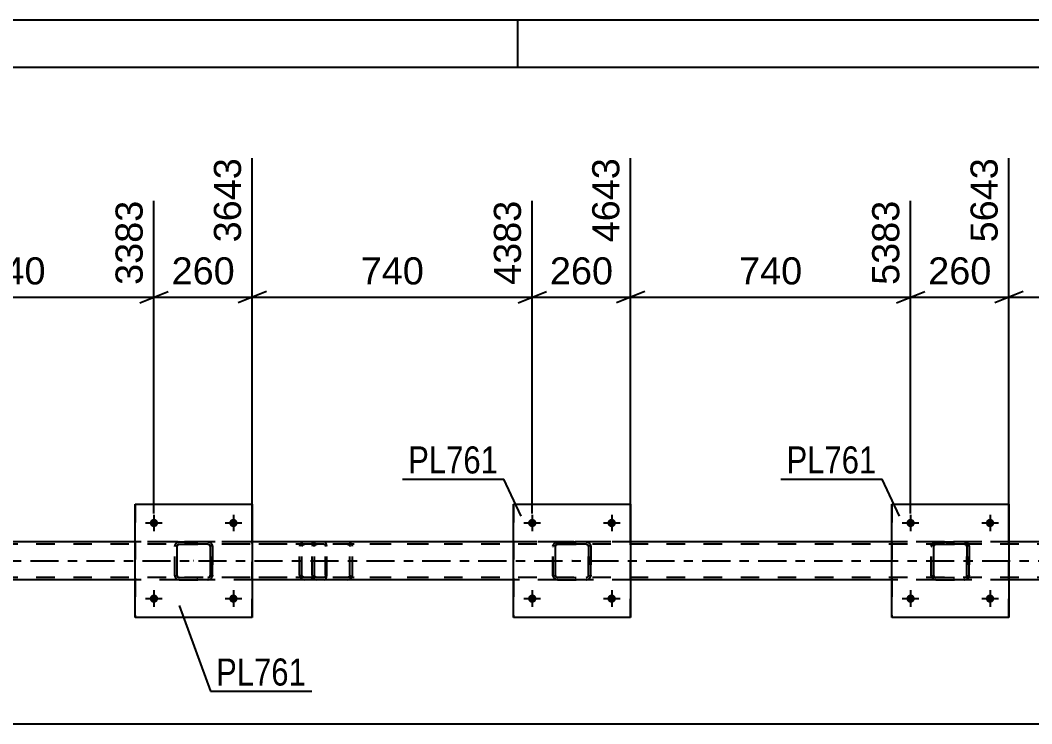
# Model space of a CAD drawing. Header units: millimetres. Extents: x -49 to 792, y -433 to 161.
# Drawn here: x 109.7 to 216.7, y 86.6 to 161 of the extents above; entities that cross this region are included whole.
import ezdxf

# ---------------------------------------------------------------- set-up
doc = ezdxf.new("R2010")
doc.units = ezdxf.units.MM
doc.linetypes.add('DXK_LINE_DOT2', pattern=[3.9198, 1.9599, -1.9599])
doc.linetypes.add('DXK_LINE_DOT3', pattern=[5.9187, 2.979, -0.9799, 0.9799, -0.9799])
doc.styles.add('Arial', font='ARIAL.TTF', dxfattribs={"height": 0.2})
doc.styles.add('Arial Narrow', font='ARIALN.TTF', dxfattribs={"height": 0.2})

# ---------------------------------------------------------------- blocks, each defined once
blk = doc.blocks.new('Unknown-203723993-1112')
at = {"color": 5, "linetype": 'Continuous'}
for p, q in [((792.32, 161.02), (-48.68, 161.02)), ((162.32, 156.02), (162.32, 161.02)), ((787.32, 156.02), (-43.68, 156.02))]:
    blk.add_line(p, q, dxfattribs=at)
blk = doc.blocks.new('Bolt-203723993-2622 - 2545')
at = {"linetype": 'Continuous'}
for points in [[(163.4, 107.83), (163.41, 107.92), (163.43, 108.01), (163.48, 108.09), (163.54, 108.15), (163.62, 108.21), (163.7, 108.25), (163.79, 108.26), (163.88, 108.26), (163.97, 108.25), (164.06, 108.21), (164.13, 108.15), (164.19, 108.09), (164.24, 108.01), (164.27, 107.92), (164.28, 107.83), (164.27, 107.74), (164.24, 107.65), (164.19, 107.57), (164.13, 107.5), (164.06, 107.45), (163.97, 107.41), (163.88, 107.39), (163.79, 107.39), (163.7, 107.41), (163.62, 107.45), (163.54, 107.5), (163.48, 107.57), (163.43, 107.65), (163.41, 107.74)], [(171.8, 107.83), (171.81, 107.92), (171.83, 108.01), (171.88, 108.09), (171.94, 108.15), (172.02, 108.21), (172.1, 108.25), (172.19, 108.26), (172.28, 108.26), (172.37, 108.25), (172.46, 108.21), (172.53, 108.15), (172.59, 108.09), (172.64, 108.01), (172.67, 107.92), (172.68, 107.83), (172.67, 107.74), (172.64, 107.65), (172.59, 107.57), (172.53, 107.5), (172.46, 107.45), (172.37, 107.41), (172.28, 107.39), (172.19, 107.39), (172.1, 107.41), (172.02, 107.45), (171.94, 107.5), (171.88, 107.57), (171.83, 107.65), (171.81, 107.74)]]:
    blk.add_hatch(color=1, dxfattribs=at).paths.add_polyline_path(points)
at = {"color": 1, "linetype": 'Continuous'}
for p, q in [((163.84, 108.71), (163.84, 106.95)), ((172.24, 108.71), (172.24, 106.95)), ((162.96, 107.83), (164.72, 107.83)), ((171.36, 107.83), (173.12, 107.83))]:
    blk.add_line(p, q, dxfattribs=at)
blk = doc.blocks.new('Part-203723993-2547 - 2545')
at = {"color": 7, "linetype": 'DXK_LINE_DOT2'}
for p, q in [((166.03, 105.35), (166.07, 105.53)), ((166.03, 105.35), (166.04, 105.35)), ((166.03, 102.31), (166.03, 105.35)), ((166.07, 105.53), (166.04, 105.35)), ((166.04, 102.31), (166.04, 105.35)), ((166.29, 105.44), (166.27, 105.35)), ((166.28, 105.35), (166.27, 105.35)), ((166.27, 105.35), (166.27, 102.31)), ((166.28, 105.35), (166.29, 105.44)), ((166.28, 102.31), (166.28, 105.35)), ((166.29, 105.44), (166.35, 105.52)), ((166.34, 105.52), (166.29, 105.44)), ((166.33, 105.79), (166.51, 105.83)), ((166.52, 105.83), (166.33, 105.79)), ((166.42, 105.57), (166.34, 105.52)), ((166.35, 105.52), (166.42, 105.57)), ((166.42, 105.57), (166.52, 105.59)), ((166.51, 105.59), (166.42, 105.57)), ((166.52, 105.83), (166.51, 105.83)), ((166.51, 105.83), (169.55, 105.83)), ((166.51, 105.59), (166.52, 105.59)), ((169.55, 105.59), (166.51, 105.59)), ((166.52, 105.83), (169.56, 105.83)), ((166.52, 105.59), (169.56, 105.59)), ((169.55, 105.83), (169.56, 105.83)), ((169.55, 105.83), (169.74, 105.79)), ((169.56, 105.59), (169.55, 105.59)), ((169.64, 105.57), (169.55, 105.59)), ((169.74, 105.79), (169.56, 105.83)), ((169.56, 105.59), (169.65, 105.57)), ((169.64, 105.57), (169.65, 105.57)), ((169.72, 105.52), (169.64, 105.57)), ((169.65, 105.57), (169.73, 105.52)), ((169.77, 105.44), (169.72, 105.52)), ((169.73, 105.52), (169.78, 105.44)), ((169.79, 105.35), (169.77, 105.44)), ((169.78, 105.44), (169.8, 105.35)), ((169.8, 105.35), (169.79, 105.35)), ((169.79, 105.35), (169.79, 102.31)), ((169.8, 102.31), (169.8, 105.35)), ((170, 105.53), (170.03, 105.35)), ((170.04, 105.35), (170, 105.53)), ((170.04, 105.35), (170.03, 105.35)), ((170.03, 105.35), (170.03, 102.31)), ((170.04, 102.31), (170.04, 105.35)), ((166.04, 102.31), (166.03, 102.31)), ((166.07, 102.12), (166.03, 102.31)), ((166.04, 102.31), (166.07, 102.12)), ((166.27, 102.31), (166.28, 102.31)), ((166.27, 102.31), (166.29, 102.22)), ((166.29, 102.21), (166.28, 102.31)), ((166.29, 102.22), (166.34, 102.14)), ((166.35, 102.14), (166.29, 102.21)), ((166.33, 101.86), (166.33, 101.86)), ((166.51, 101.83), (166.33, 101.86)), ((166.33, 101.86), (166.52, 101.83)), ((166.34, 102.14), (166.42, 102.09)), ((166.42, 102.08), (166.35, 102.14)), ((166.42, 102.09), (166.51, 102.07)), ((166.52, 102.07), (166.42, 102.08)), ((166.52, 102.07), (166.51, 102.07)), ((166.51, 102.07), (169.55, 102.07)), ((166.52, 101.83), (166.51, 101.83)), ((166.51, 101.83), (169.55, 101.83)), ((166.52, 102.07), (169.56, 102.07)), ((166.52, 101.83), (169.56, 101.83)), ((169.55, 102.07), (169.64, 102.09)), ((169.55, 102.07), (169.56, 102.07)), ((169.74, 101.86), (169.55, 101.83)), ((169.55, 101.83), (169.56, 101.83)), ((169.65, 102.08), (169.56, 102.07)), ((169.56, 101.83), (169.74, 101.86)), ((169.64, 102.09), (169.72, 102.14)), ((169.73, 102.14), (169.65, 102.08)), ((169.72, 102.14), (169.77, 102.22)), ((169.78, 102.21), (169.73, 102.14)), ((169.77, 102.22), (169.79, 102.31)), ((169.8, 102.31), (169.78, 102.21)), ((169.79, 102.31), (169.8, 102.31)), ((170.03, 102.31), (170, 102.12)), ((170, 102.12), (170.04, 102.31)), ((170.03, 102.31), (170.04, 102.31))]:
    blk.add_line(p, q, dxfattribs=at)
at = {"color": 7, "linetype": 'DXK_LINE_DOT3'}
blk.add_line((168.04, 103.83), (168.03, 103.83), dxfattribs=at)
at = {"color": 7, "linetype": 'DXK_LINE_DOT2'}
for centre, start, end in [((166.51, 105.35), 112.5, 157.5), ((166.52, 105.35), 112.5, 157.5), ((169.55, 105.35), 22.5, 67.5), ((169.56, 105.35), 22.5, 67.5), ((166.51, 102.31), 202.5, 247.5), ((166.52, 102.31), 202.5, 247.5), ((169.55, 102.31), 292.5, 337.5), ((169.56, 102.31), 292.5, 337.5)]:
    blk.add_arc(centre, 0.48, start, end, dxfattribs=at)
blk = doc.blocks.new('Part-203723993-2552 - 2545')
at = {"color": 2, "linetype": 'Continuous'}
for p, q in [((161.84, 97.83), (161.84, 109.83)), ((161.84, 109.83), (161.84, 109.83)), ((161.84, 109.83), (174.24, 109.83)), ((174.24, 109.83), (174.24, 97.83)), ((161.84, 97.83), (161.84, 97.83)), ((174.24, 97.83), (161.84, 97.83))]:
    blk.add_line(p, q, dxfattribs=at)
at = {"color": 7, "linetype": 'DXK_LINE_DOT2'}
for p, q in [((161.84, 109.83), (161.84, 97.83)), ((161.84, 109.83), (161.84, 109.83)), ((174.24, 97.83), (174.24, 109.83)), ((161.84, 97.83), (161.84, 97.83))]:
    blk.add_line(p, q, dxfattribs=at)
blk = doc.blocks.new('Bolt-203723993-2624 - 2545')
at = {"linetype": 'Continuous'}
for points in [[(123.4, 107.83), (123.41, 107.92), (123.44, 108.01), (123.48, 108.09), (123.54, 108.15), (123.62, 108.21), (123.7, 108.25), (123.79, 108.26), (123.88, 108.26), (123.97, 108.25), (124.06, 108.21), (124.13, 108.15), (124.19, 108.09), (124.24, 108.01), (124.27, 107.92), (124.28, 107.83), (124.27, 107.74), (124.24, 107.65), (124.19, 107.57), (124.13, 107.5), (124.06, 107.45), (123.97, 107.41), (123.88, 107.39), (123.79, 107.39), (123.7, 107.41), (123.62, 107.45), (123.54, 107.5), (123.48, 107.57), (123.44, 107.65), (123.41, 107.74)], [(131.8, 107.83), (131.81, 107.92), (131.84, 108.01), (131.88, 108.09), (131.94, 108.15), (132.02, 108.21), (132.1, 108.25), (132.19, 108.26), (132.28, 108.26), (132.37, 108.25), (132.46, 108.21), (132.53, 108.15), (132.59, 108.09), (132.64, 108.01), (132.67, 107.92), (132.68, 107.83), (132.67, 107.74), (132.64, 107.65), (132.59, 107.57), (132.53, 107.5), (132.46, 107.45), (132.37, 107.41), (132.28, 107.39), (132.19, 107.39), (132.1, 107.41), (132.02, 107.45), (131.94, 107.5), (131.88, 107.57), (131.84, 107.65), (131.81, 107.74)]]:
    blk.add_hatch(color=1, dxfattribs=at).paths.add_polyline_path(points)
at = {"color": 1, "linetype": 'Continuous'}
for p, q in [((123.84, 108.71), (123.84, 106.95)), ((132.24, 108.71), (132.24, 106.95)), ((122.96, 107.83), (124.72, 107.83)), ((131.36, 107.83), (133.12, 107.83))]:
    blk.add_line(p, q, dxfattribs=at)
blk = doc.blocks.new('Part-203723993-2553 - 2545')
at = {"color": 7, "linetype": 'DXK_LINE_DOT2'}
for p, q in [((126.03, 105.35), (126.07, 105.53)), ((126.03, 105.35), (126.04, 105.35)), ((126.03, 102.31), (126.03, 105.35)), ((126.07, 105.53), (126.04, 105.35)), ((126.04, 102.31), (126.04, 105.35)), ((126.29, 105.44), (126.27, 105.35)), ((126.28, 105.35), (126.27, 105.35)), ((126.27, 105.35), (126.27, 102.31)), ((126.28, 105.35), (126.3, 105.44)), ((126.28, 102.31), (126.28, 105.35)), ((126.34, 105.52), (126.29, 105.44)), ((126.3, 105.44), (126.35, 105.52)), ((126.33, 105.79), (126.51, 105.83)), ((126.52, 105.83), (126.33, 105.79)), ((126.42, 105.57), (126.34, 105.52)), ((126.35, 105.52), (126.43, 105.57)), ((126.51, 105.59), (126.42, 105.57)), ((126.43, 105.57), (126.52, 105.59)), ((126.52, 105.83), (126.51, 105.83)), ((126.51, 105.83), (129.55, 105.83)), ((126.51, 105.59), (126.52, 105.59)), ((129.55, 105.59), (126.51, 105.59)), ((126.52, 105.83), (129.56, 105.83)), ((126.52, 105.59), (129.56, 105.59)), ((129.55, 105.83), (129.56, 105.83)), ((129.55, 105.83), (129.74, 105.79)), ((129.56, 105.59), (129.55, 105.59)), ((129.64, 105.57), (129.55, 105.59)), ((129.74, 105.79), (129.56, 105.83)), ((129.56, 105.59), (129.65, 105.57)), ((129.64, 105.57), (129.65, 105.57)), ((129.72, 105.52), (129.64, 105.57)), ((129.65, 105.57), (129.73, 105.52)), ((129.77, 105.44), (129.72, 105.52)), ((129.73, 105.52), (129.78, 105.44)), ((129.79, 105.35), (129.77, 105.44)), ((129.78, 105.44), (129.8, 105.35)), ((129.8, 105.35), (129.79, 105.35)), ((129.79, 105.35), (129.79, 102.31)), ((129.8, 102.31), (129.8, 105.35)), ((130, 105.53), (130.03, 105.35)), ((130.04, 105.35), (130, 105.53)), ((130.04, 105.35), (130.03, 105.35)), ((130.03, 105.35), (130.03, 102.31)), ((130.04, 102.31), (130.04, 105.35)), ((126.04, 102.31), (126.03, 102.31)), ((126.07, 102.12), (126.03, 102.31)), ((126.04, 102.31), (126.07, 102.12)), ((126.27, 102.31), (126.28, 102.31)), ((126.27, 102.31), (126.29, 102.22)), ((126.3, 102.21), (126.28, 102.31)), ((126.29, 102.22), (126.34, 102.14)), ((126.35, 102.14), (126.3, 102.21)), ((126.33, 101.86), (126.33, 101.86)), ((126.51, 101.83), (126.33, 101.86)), ((126.33, 101.86), (126.52, 101.83)), ((126.34, 102.14), (126.42, 102.09)), ((126.43, 102.08), (126.35, 102.14)), ((126.42, 102.09), (126.51, 102.07)), ((126.52, 102.07), (126.43, 102.08)), ((126.52, 102.07), (126.51, 102.07)), ((126.51, 102.07), (129.55, 102.07)), ((126.52, 101.83), (126.51, 101.83)), ((126.51, 101.83), (129.55, 101.83)), ((126.52, 102.07), (129.56, 102.07)), ((126.52, 101.83), (129.56, 101.83)), ((129.55, 102.07), (129.64, 102.09)), ((129.55, 102.07), (129.56, 102.07)), ((129.74, 101.86), (129.55, 101.83)), ((129.55, 101.83), (129.56, 101.83)), ((129.65, 102.08), (129.56, 102.07)), ((129.56, 101.83), (129.74, 101.86)), ((129.64, 102.09), (129.72, 102.14)), ((129.73, 102.14), (129.65, 102.08)), ((129.72, 102.14), (129.77, 102.22)), ((129.78, 102.21), (129.73, 102.14)), ((129.77, 102.22), (129.79, 102.31)), ((129.8, 102.31), (129.78, 102.21)), ((129.79, 102.31), (129.8, 102.31)), ((130.03, 102.31), (130, 102.12)), ((130, 102.12), (130.04, 102.31)), ((130.03, 102.31), (130.04, 102.31))]:
    blk.add_line(p, q, dxfattribs=at)
at = {"color": 7, "linetype": 'DXK_LINE_DOT3'}
blk.add_line((128.04, 103.83), (128.03, 103.83), dxfattribs=at)
at = {"color": 7, "linetype": 'DXK_LINE_DOT2'}
for centre, start, end in [((126.51, 105.35), 112.5, 157.5), ((126.52, 105.35), 112.5, 157.5), ((129.55, 105.35), 22.5, 67.5), ((129.56, 105.35), 22.5, 67.5), ((126.51, 102.31), 202.5, 247.5), ((126.52, 102.31), 202.5, 247.5), ((129.55, 102.31), 292.5, 337.5), ((129.56, 102.31), 292.5, 337.5)]:
    blk.add_arc(centre, 0.48, start, end, dxfattribs=at)
blk = doc.blocks.new('Bolt-203723993-2623 - 2545')
at = {"linetype": 'Continuous'}
for points in [[(123.4, 99.83), (123.41, 99.92), (123.44, 100.01), (123.48, 100.09), (123.54, 100.15), (123.62, 100.21), (123.7, 100.25), (123.79, 100.26), (123.88, 100.26), (123.97, 100.25), (124.06, 100.21), (124.13, 100.15), (124.19, 100.09), (124.24, 100.01), (124.27, 99.92), (124.28, 99.83), (124.27, 99.74), (124.24, 99.65), (124.19, 99.57), (124.13, 99.5), (124.06, 99.45), (123.97, 99.41), (123.88, 99.39), (123.79, 99.39), (123.7, 99.41), (123.62, 99.45), (123.54, 99.5), (123.48, 99.57), (123.44, 99.65), (123.41, 99.74)], [(131.8, 99.83), (131.81, 99.92), (131.84, 100.01), (131.88, 100.09), (131.94, 100.15), (132.02, 100.21), (132.1, 100.25), (132.19, 100.26), (132.28, 100.26), (132.37, 100.25), (132.46, 100.21), (132.53, 100.15), (132.59, 100.09), (132.64, 100.01), (132.67, 99.92), (132.68, 99.83), (132.67, 99.74), (132.64, 99.65), (132.59, 99.57), (132.53, 99.5), (132.46, 99.45), (132.37, 99.41), (132.28, 99.39), (132.19, 99.39), (132.1, 99.41), (132.02, 99.45), (131.94, 99.5), (131.88, 99.57), (131.84, 99.65), (131.81, 99.74)]]:
    blk.add_hatch(color=1, dxfattribs=at).paths.add_polyline_path(points)
at = {"color": 1, "linetype": 'Continuous'}
for p, q in [((123.84, 100.71), (123.84, 98.95)), ((132.24, 100.71), (132.24, 98.95)), ((122.96, 99.83), (124.72, 99.83)), ((131.36, 99.83), (133.12, 99.83))]:
    blk.add_line(p, q, dxfattribs=at)
blk = doc.blocks.new('Part-203723993-2558 - 2545')
at = {"color": 2, "linetype": 'Continuous'}
for p, q in [((121.84, 97.83), (121.84, 109.83)), ((121.84, 109.83), (121.84, 109.83)), ((121.84, 109.83), (134.24, 109.83)), ((134.24, 109.83), (134.24, 97.83)), ((121.84, 97.83), (121.84, 97.83)), ((134.24, 97.83), (121.84, 97.83))]:
    blk.add_line(p, q, dxfattribs=at)
at = {"color": 7, "linetype": 'DXK_LINE_DOT2'}
for p, q in [((121.84, 109.83), (121.84, 97.83)), ((121.84, 109.83), (121.84, 109.83)), ((134.24, 97.83), (134.24, 109.83)), ((121.84, 97.83), (121.84, 97.83))]:
    blk.add_line(p, q, dxfattribs=at)
blk = doc.blocks.new('Part-203723993-2634 - 2545')
at = {"color": 7, "linetype": 'DXK_LINE_DOT2'}
for p, q in [((140.6, 105.53), (140.56, 105.35)), ((140.56, 102.31), (140.56, 105.35)), ((140.82, 105.35), (140.83, 105.44)), ((140.82, 102.31), (140.82, 105.35)), ((140.83, 105.44), (140.89, 105.52)), ((141.07, 105.83), (140.88, 105.79)), ((140.89, 105.52), (140.97, 105.57)), ((140.97, 105.57), (141.07, 105.59)), ((152.85, 105.83), (141.07, 105.83)), ((152.85, 105.59), (141.07, 105.59)), ((144.5, 105.79), (144.31, 105.83)), ((144.31, 105.59), (144.4, 105.57)), ((144.4, 105.57), (144.49, 105.52)), ((144.49, 105.52), (144.54, 105.44)), ((144.54, 105.44), (144.56, 105.35)), ((144.56, 102.31), (144.56, 105.35)), ((144.82, 105.35), (144.78, 105.53)), ((144.82, 102.31), (144.82, 105.35)), ((140.56, 102.31), (140.58, 102.22)), ((140.58, 102.22), (140.6, 102.12)), ((140.83, 102.22), (140.82, 102.31)), ((140.89, 102.14), (140.83, 102.22)), ((140.88, 101.86), (141.07, 101.83)), ((140.97, 102.09), (140.89, 102.14)), ((141.07, 102.07), (140.97, 102.09)), ((152.85, 102.07), (141.07, 102.07)), ((152.85, 101.83), (141.07, 101.83)), ((144.4, 102.09), (144.31, 102.07)), ((144.31, 101.83), (144.5, 101.86)), ((144.49, 102.14), (144.4, 102.09)), ((144.54, 102.22), (144.49, 102.14)), ((144.56, 102.31), (144.54, 102.22)), ((144.78, 102.12), (144.8, 102.22)), ((144.8, 102.22), (144.82, 102.31))]:
    blk.add_line(p, q, dxfattribs=at)
for centre, start, end in [((141.05, 105.33), 110.7583, 155.68), ((144.33, 105.33), 24.32, 69.2417), ((141.05, 102.33), 204.32, 249.2417), ((144.33, 102.33), 290.7583, 335.68)]:
    blk.add_arc(centre, 0.496, start, end, dxfattribs=at)
blk = doc.blocks.new('Part-203723993-2581 - 2545')
at = {"color": 7, "linetype": 'DXK_LINE_DOT2'}
for p, q in [((709.17, 105.59), (33.84, 105.59)), ((709.17, 105.83), (41.84, 105.83)), ((134.24, 105.83), (121.84, 105.83)), ((174.24, 105.83), (161.84, 105.83)), ((214.24, 105.83), (201.84, 105.83)), ((709.17, 102.07), (33.84, 102.07)), ((134.24, 101.83), (121.84, 101.83)), ((174.24, 101.83), (161.84, 101.83)), ((214.24, 101.83), (201.84, 101.83))]:
    blk.add_line(p, q, dxfattribs=at)
at = {"color": 2, "linetype": 'Continuous'}
for p, q in [((121.84, 105.83), (94.24, 105.83)), ((161.84, 105.83), (134.24, 105.83)), ((201.84, 105.83), (174.24, 105.83)), ((241.84, 105.83), (214.24, 105.83)), ((121.84, 101.83), (94.24, 101.83)), ((161.84, 101.83), (134.24, 101.83)), ((201.84, 101.83), (174.24, 101.83)), ((241.84, 101.83), (214.24, 101.83))]:
    blk.add_line(p, q, dxfattribs=at)
at = {"color": 7, "linetype": 'DXK_LINE_DOT3'}
blk.add_line((33.84, 103.83), (709.17, 103.83), dxfattribs=at)
blk = doc.blocks.new('Bolt-203723993-2595 - 2545')
at = {"linetype": 'Continuous'}
for points in [[(203.4, 99.83), (203.41, 99.92), (203.44, 100.01), (203.48, 100.09), (203.54, 100.15), (203.62, 100.21), (203.7, 100.25), (203.79, 100.26), (203.88, 100.26), (203.97, 100.25), (204.06, 100.21), (204.13, 100.15), (204.19, 100.09), (204.24, 100.01), (204.27, 99.92), (204.28, 99.83), (204.27, 99.74), (204.24, 99.65), (204.19, 99.57), (204.13, 99.5), (204.06, 99.45), (203.97, 99.41), (203.88, 99.39), (203.79, 99.39), (203.7, 99.41), (203.62, 99.45), (203.54, 99.5), (203.48, 99.57), (203.44, 99.65), (203.41, 99.74)], [(211.8, 99.83), (211.81, 99.92), (211.84, 100.01), (211.88, 100.09), (211.94, 100.15), (212.02, 100.21), (212.1, 100.25), (212.19, 100.26), (212.28, 100.26), (212.37, 100.25), (212.46, 100.21), (212.53, 100.15), (212.59, 100.09), (212.64, 100.01), (212.67, 99.92), (212.68, 99.83), (212.67, 99.74), (212.64, 99.65), (212.59, 99.57), (212.53, 99.5), (212.46, 99.45), (212.37, 99.41), (212.28, 99.39), (212.19, 99.39), (212.1, 99.41), (212.02, 99.45), (211.94, 99.5), (211.88, 99.57), (211.84, 99.65), (211.81, 99.74)]]:
    blk.add_hatch(color=1, dxfattribs=at).paths.add_polyline_path(points)
at = {"color": 1, "linetype": 'Continuous'}
for p, q in [((203.84, 100.71), (203.84, 98.95)), ((212.24, 100.71), (212.24, 98.95)), ((202.96, 99.83), (204.72, 99.83)), ((211.36, 99.83), (213.12, 99.83))]:
    blk.add_line(p, q, dxfattribs=at)
blk = doc.blocks.new('Bolt-203723993-2596 - 2545')
at = {"linetype": 'Continuous'}
for points in [[(203.4, 107.83), (203.41, 107.92), (203.44, 108.01), (203.48, 108.09), (203.54, 108.15), (203.62, 108.21), (203.7, 108.25), (203.79, 108.26), (203.88, 108.26), (203.97, 108.25), (204.06, 108.21), (204.13, 108.15), (204.19, 108.09), (204.24, 108.01), (204.27, 107.92), (204.28, 107.83), (204.27, 107.74), (204.24, 107.65), (204.19, 107.57), (204.13, 107.5), (204.06, 107.45), (203.97, 107.41), (203.88, 107.39), (203.79, 107.39), (203.7, 107.41), (203.62, 107.45), (203.54, 107.5), (203.48, 107.57), (203.44, 107.65), (203.41, 107.74)], [(211.8, 107.83), (211.81, 107.92), (211.84, 108.01), (211.88, 108.09), (211.94, 108.15), (212.02, 108.21), (212.1, 108.25), (212.19, 108.26), (212.28, 108.26), (212.37, 108.25), (212.46, 108.21), (212.53, 108.15), (212.59, 108.09), (212.64, 108.01), (212.67, 107.92), (212.68, 107.83), (212.67, 107.74), (212.64, 107.65), (212.59, 107.57), (212.53, 107.5), (212.46, 107.45), (212.37, 107.41), (212.28, 107.39), (212.19, 107.39), (212.1, 107.41), (212.02, 107.45), (211.94, 107.5), (211.88, 107.57), (211.84, 107.65), (211.81, 107.74)]]:
    blk.add_hatch(color=1, dxfattribs=at).paths.add_polyline_path(points)
at = {"color": 1, "linetype": 'Continuous'}
for p, q in [((203.84, 108.71), (203.84, 106.95)), ((212.24, 108.71), (212.24, 106.95)), ((202.96, 107.83), (204.72, 107.83)), ((211.36, 107.83), (213.12, 107.83))]:
    blk.add_line(p, q, dxfattribs=at)
blk = doc.blocks.new('Bolt-203723993-2621 - 2545')
at = {"linetype": 'Continuous'}
for points in [[(163.4, 99.83), (163.41, 99.92), (163.43, 100.01), (163.48, 100.09), (163.54, 100.15), (163.62, 100.21), (163.7, 100.25), (163.79, 100.26), (163.88, 100.26), (163.97, 100.25), (164.06, 100.21), (164.13, 100.15), (164.19, 100.09), (164.24, 100.01), (164.27, 99.92), (164.28, 99.83), (164.27, 99.74), (164.24, 99.65), (164.19, 99.57), (164.13, 99.5), (164.06, 99.45), (163.97, 99.41), (163.88, 99.39), (163.79, 99.39), (163.7, 99.41), (163.62, 99.45), (163.54, 99.5), (163.48, 99.57), (163.43, 99.65), (163.41, 99.74)], [(171.8, 99.83), (171.81, 99.92), (171.83, 100.01), (171.88, 100.09), (171.94, 100.15), (172.02, 100.21), (172.1, 100.25), (172.19, 100.26), (172.28, 100.26), (172.37, 100.25), (172.46, 100.21), (172.53, 100.15), (172.59, 100.09), (172.64, 100.01), (172.67, 99.92), (172.68, 99.83), (172.67, 99.74), (172.64, 99.65), (172.59, 99.57), (172.53, 99.5), (172.46, 99.45), (172.37, 99.41), (172.28, 99.39), (172.19, 99.39), (172.1, 99.41), (172.02, 99.45), (171.94, 99.5), (171.88, 99.57), (171.83, 99.65), (171.81, 99.74)]]:
    blk.add_hatch(color=1, dxfattribs=at).paths.add_polyline_path(points)
at = {"color": 1, "linetype": 'Continuous'}
for p, q in [((163.84, 100.71), (163.84, 98.95)), ((172.24, 100.71), (172.24, 98.95)), ((162.96, 99.83), (164.72, 99.83)), ((171.36, 99.83), (173.12, 99.83))]:
    blk.add_line(p, q, dxfattribs=at)
blk = doc.blocks.new('Part-203723993-2715 - 2545')
at = {"color": 2, "linetype": 'Continuous'}
for p, q in [((201.84, 97.83), (201.84, 109.83)), ((201.84, 109.83), (201.84, 109.83)), ((201.84, 109.83), (214.24, 109.83)), ((214.24, 109.83), (214.24, 97.83)), ((201.84, 97.83), (201.84, 97.83)), ((214.24, 97.83), (201.84, 97.83))]:
    blk.add_line(p, q, dxfattribs=at)
at = {"color": 7, "linetype": 'DXK_LINE_DOT2'}
for p, q in [((201.84, 109.83), (201.84, 97.83)), ((201.84, 109.83), (201.84, 109.83)), ((214.24, 97.83), (214.24, 109.83)), ((201.84, 97.83), (201.84, 97.83))]:
    blk.add_line(p, q, dxfattribs=at)
blk = doc.blocks.new('Part-203723993-2716 - 2545')
at = {"color": 7, "linetype": 'DXK_LINE_DOT2'}
for p, q in [((206.03, 105.35), (206.07, 105.53)), ((206.03, 105.35), (206.04, 105.35)), ((206.03, 102.31), (206.03, 105.35)), ((206.07, 105.53), (206.04, 105.35)), ((206.04, 102.31), (206.04, 105.35)), ((206.29, 105.44), (206.27, 105.35)), ((206.28, 105.35), (206.27, 105.35)), ((206.27, 105.35), (206.27, 102.31)), ((206.28, 105.35), (206.3, 105.44)), ((206.28, 102.31), (206.28, 105.35)), ((206.34, 105.52), (206.29, 105.44)), ((206.3, 105.44), (206.35, 105.52)), ((206.33, 105.79), (206.51, 105.83)), ((206.52, 105.83), (206.33, 105.79)), ((206.42, 105.57), (206.34, 105.52)), ((206.35, 105.52), (206.43, 105.57)), ((206.51, 105.59), (206.42, 105.57)), ((206.43, 105.57), (206.52, 105.59)), ((206.52, 105.83), (206.51, 105.83)), ((206.51, 105.83), (209.55, 105.83)), ((206.51, 105.59), (206.52, 105.59)), ((209.55, 105.59), (206.51, 105.59)), ((206.52, 105.83), (209.56, 105.83)), ((206.52, 105.59), (209.56, 105.59)), ((209.55, 105.83), (209.56, 105.83)), ((209.55, 105.83), (209.74, 105.79)), ((209.56, 105.59), (209.55, 105.59)), ((209.65, 105.57), (209.55, 105.59)), ((209.74, 105.79), (209.56, 105.83)), ((209.56, 105.59), (209.65, 105.57)), ((209.65, 105.57), (209.65, 105.57)), ((209.65, 105.57), (209.73, 105.52)), ((209.72, 105.52), (209.65, 105.57)), ((209.78, 105.44), (209.72, 105.52)), ((209.73, 105.52), (209.78, 105.44)), ((209.78, 105.44), (209.8, 105.35)), ((209.79, 105.35), (209.78, 105.44)), ((209.8, 105.35), (209.79, 105.35)), ((209.79, 105.35), (209.79, 102.31)), ((209.8, 102.31), (209.8, 105.35)), ((210, 105.53), (210.03, 105.35)), ((210.04, 105.35), (210, 105.53)), ((210.04, 105.35), (210.03, 105.35)), ((210.03, 105.35), (210.03, 102.31)), ((210.04, 102.31), (210.04, 105.35)), ((206.04, 102.31), (206.03, 102.31)), ((206.07, 102.12), (206.03, 102.31)), ((206.04, 102.31), (206.07, 102.12)), ((206.27, 102.31), (206.28, 102.31)), ((206.27, 102.31), (206.29, 102.22)), ((206.3, 102.21), (206.28, 102.31)), ((206.29, 102.22), (206.34, 102.14)), ((206.35, 102.14), (206.3, 102.21)), ((206.33, 101.86), (206.33, 101.86)), ((206.51, 101.83), (206.33, 101.86)), ((206.33, 101.86), (206.52, 101.83)), ((206.34, 102.14), (206.42, 102.09)), ((206.43, 102.08), (206.35, 102.14)), ((206.42, 102.09), (206.51, 102.07)), ((206.52, 102.07), (206.43, 102.08)), ((206.52, 102.07), (206.51, 102.07)), ((206.51, 102.07), (209.55, 102.07)), ((206.52, 101.83), (206.51, 101.83)), ((206.51, 101.83), (209.55, 101.83)), ((206.52, 102.07), (209.56, 102.07)), ((206.52, 101.83), (209.56, 101.83)), ((209.55, 102.07), (209.65, 102.09)), ((209.55, 102.07), (209.56, 102.07)), ((209.74, 101.86), (209.55, 101.83)), ((209.55, 101.83), (209.56, 101.83)), ((209.65, 102.08), (209.56, 102.07)), ((209.56, 101.83), (209.74, 101.86)), ((209.73, 102.14), (209.65, 102.08)), ((209.65, 102.09), (209.72, 102.14)), ((209.72, 102.14), (209.78, 102.22)), ((209.78, 102.21), (209.73, 102.14)), ((209.8, 102.31), (209.78, 102.21)), ((209.78, 102.22), (209.79, 102.31)), ((209.79, 102.31), (209.8, 102.31)), ((210.03, 102.31), (210, 102.12)), ((210, 102.12), (210.04, 102.31)), ((210.03, 102.31), (210.04, 102.31))]:
    blk.add_line(p, q, dxfattribs=at)
at = {"color": 7, "linetype": 'DXK_LINE_DOT3'}
blk.add_line((208.04, 103.83), (208.03, 103.83), dxfattribs=at)
at = {"color": 7, "linetype": 'DXK_LINE_DOT2'}
for centre, start, end in [((206.51, 105.35), 112.5, 157.5), ((206.52, 105.35), 112.5, 157.5), ((209.55, 105.35), 22.5, 67.5), ((209.56, 105.35), 22.5, 67.5), ((206.51, 102.31), 202.5, 247.5), ((206.52, 102.31), 202.5, 247.5), ((209.55, 102.31), 292.5, 337.5), ((209.56, 102.31), 292.5, 337.5)]:
    blk.add_arc(centre, 0.48, start, end, dxfattribs=at)
blk = doc.blocks.new('Part-203723993-2800 - 2545')
at = {"color": 7, "linetype": 'DXK_LINE_DOT2'}
for p, q in [((141.84, 105.83), (132.43, 105.83)), ((141.84, 105.59), (132.43, 105.59)), ((139.28, 105.53), (139.24, 105.35)), ((139.24, 102.31), (139.24, 105.35)), ((139.49, 105.35), (139.51, 105.44)), ((139.49, 102.31), (139.49, 105.35)), ((139.51, 105.44), (139.57, 105.52)), ((139.74, 105.83), (139.55, 105.79)), ((139.57, 105.52), (139.65, 105.57)), ((139.65, 105.57), (139.74, 105.59)), ((140.56, 105.83), (140.56, 105.59)), ((141.94, 105.79), (141.84, 105.83)), ((141.84, 105.59), (141.89, 105.57)), ((141.89, 105.57), (141.93, 105.52)), ((141.93, 105.52), (141.96, 105.44)), ((142.03, 105.69), (141.94, 105.79)), ((141.96, 105.44), (141.97, 105.35)), ((141.97, 102.31), (141.97, 105.35)), ((142.09, 105.53), (142.03, 105.69)), ((142.11, 105.35), (142.09, 105.53)), ((142.11, 102.31), (142.11, 105.35)), ((141.84, 102.07), (132.43, 102.07)), ((141.84, 101.83), (132.43, 101.83)), ((139.24, 102.31), (139.26, 102.22)), ((139.26, 102.22), (139.28, 102.12)), ((139.51, 102.22), (139.49, 102.31)), ((139.57, 102.14), (139.51, 102.22)), ((139.55, 101.86), (139.74, 101.83)), ((139.65, 102.09), (139.57, 102.14)), ((139.74, 102.07), (139.65, 102.09)), ((140.56, 101.86), (140.56, 102.07)), ((140.56, 101.83), (140.56, 101.86)), ((141.89, 102.09), (141.84, 102.07)), ((141.84, 101.83), (141.94, 101.86)), ((141.93, 102.14), (141.89, 102.09)), ((141.96, 102.22), (141.93, 102.14)), ((141.94, 101.86), (142.03, 101.97)), ((141.97, 102.31), (141.96, 102.22)), ((142.03, 101.97), (142.09, 102.12)), ((142.09, 102.12), (142.11, 102.31))]:
    blk.add_line(p, q, dxfattribs=at)
for centre, start, end in [((139.73, 105.33), 111.1941, 156.1506), ((139.73, 102.32), 203.8494, 248.8059)]:
    blk.add_arc(centre, 0.492, start, end, dxfattribs=at)
blk = doc.blocks.new('StraightDimension-203723993-3208 - 2545')
at = {"color": 7, "linetype": 'Continuous'}
for p, q in [((174.24, 106.83), (174.24, 146.42)), ((203.84, 108.83), (203.84, 141.92)), ((175.74, 132.32), (172.74, 131.12)), ((174.24, 131.72), (203.84, 131.72)), ((202.34, 131.12), (205.34, 132.32))]:
    blk.add_line(p, q, dxfattribs=at)
at = {"color": 0}
blk.add_wipeout([(192.97, 132.47), (192.97, 136.67), (185.1, 136.67), (185.1, 132.47)], dxfattribs=at)
at = {"color": 3, "style": 'Arial'}
blk.add_text('740', height=2.865, dxfattribs=at).set_placement((185.7, 133.07))
at = {"color": 0, "linetype": 'Continuous'}
blk.add_wipeout([(203.24, 142.52), (199.04, 142.52), (199.04, 132.42), (203.24, 132.42)], dxfattribs=at)
at = {"color": 3, "linetype": 'Continuous', "style": 'Arial'}
blk.add_text('5383', height=2.865, rotation=90.0002, dxfattribs=at).set_placement((202.64, 133.02))
blk = doc.blocks.new('StraightDimension-203723993-3175 - 2545')
at = {"color": 7, "linetype": 'Continuous'}
for p, q in [((94.24, 106.83), (94.24, 146.42)), ((123.84, 108.83), (123.84, 141.92)), ((95.74, 132.32), (92.74, 131.12)), ((94.24, 131.72), (123.84, 131.72)), ((122.34, 131.12), (125.34, 132.32))]:
    blk.add_line(p, q, dxfattribs=at)
at = {"color": 0}
blk.add_wipeout([(112.97, 132.47), (112.97, 136.67), (105.1, 136.67), (105.1, 132.47)], dxfattribs=at)
at = {"color": 3, "style": 'Arial'}
blk.add_text('740', height=2.865, dxfattribs=at).set_placement((105.7, 133.07))
at = {"color": 0, "linetype": 'Continuous'}
blk.add_wipeout([(123.24, 142.52), (119.04, 142.52), (119.04, 132.42), (123.24, 132.42)], dxfattribs=at)
at = {"color": 3, "linetype": 'Continuous', "style": 'Arial'}
blk.add_text('3383', height=2.865, rotation=90.0002, dxfattribs=at).set_placement((122.64, 133.02))
blk = doc.blocks.new('StraightDimension-203723993-3182 - 2545')
at = {"color": 7, "linetype": 'Continuous'}
for p, q in [((134.24, 106.83), (134.24, 146.42)), ((123.84, 108.83), (123.84, 141.92)), ((122.34, 131.12), (125.34, 132.32)), ((123.84, 131.72), (134.24, 131.72)), ((135.74, 132.32), (132.74, 131.12))]:
    blk.add_line(p, q, dxfattribs=at)
at = {"color": 0}
blk.add_wipeout([(132.97, 132.47), (132.97, 136.67), (125.1, 136.67), (125.1, 132.47)], dxfattribs=at)
at = {"color": 3, "style": 'Arial'}
blk.add_text('260', height=2.865, dxfattribs=at).set_placement((125.7, 133.07))
at = {"color": 0, "linetype": 'Continuous'}
blk.add_wipeout([(133.64, 147.02), (129.44, 147.02), (129.44, 136.92), (133.64, 136.92)], dxfattribs=at)
at = {"color": 3, "linetype": 'Continuous', "style": 'Arial'}
blk.add_text('3643', height=2.865, rotation=90.0002, dxfattribs=at).set_placement((133.04, 137.52))
blk = doc.blocks.new('StraightDimension-203723993-3189 - 2545')
at = {"color": 7, "linetype": 'Continuous'}
for p, q in [((134.24, 106.83), (134.24, 146.42)), ((163.84, 108.83), (163.84, 141.92)), ((135.74, 132.32), (132.74, 131.12)), ((134.24, 131.72), (163.84, 131.72)), ((162.34, 131.12), (165.34, 132.32))]:
    blk.add_line(p, q, dxfattribs=at)
at = {"color": 0}
blk.add_wipeout([(152.97, 132.47), (152.97, 136.67), (145.1, 136.67), (145.1, 132.47)], dxfattribs=at)
at = {"color": 3, "style": 'Arial'}
blk.add_text('740', height=2.865, dxfattribs=at).set_placement((145.7, 133.07))
at = {"color": 0, "linetype": 'Continuous'}
blk.add_wipeout([(163.24, 142.52), (159.04, 142.52), (159.04, 132.42), (163.24, 132.42)], dxfattribs=at)
at = {"color": 3, "linetype": 'Continuous', "style": 'Arial'}
blk.add_text('4383', height=2.865, rotation=90.0002, dxfattribs=at).set_placement((162.64, 133.02))
blk = doc.blocks.new('StraightDimension-203723993-3196 - 2545')
at = {"color": 7, "linetype": 'Continuous'}
for p, q in [((174.24, 106.83), (174.24, 146.42)), ((163.84, 108.83), (163.84, 141.92)), ((162.34, 131.12), (165.34, 132.32)), ((163.84, 131.72), (174.24, 131.72)), ((175.74, 132.32), (172.74, 131.12))]:
    blk.add_line(p, q, dxfattribs=at)
at = {"color": 0}
blk.add_wipeout([(172.97, 132.47), (172.97, 136.67), (165.1, 136.67), (165.1, 132.47)], dxfattribs=at)
at = {"color": 3, "style": 'Arial'}
blk.add_text('260', height=2.865, dxfattribs=at).set_placement((165.7, 133.07))
at = {"color": 0, "linetype": 'Continuous'}
blk.add_wipeout([(173.64, 147.02), (169.44, 147.02), (169.44, 136.92), (173.64, 136.92)], dxfattribs=at)
at = {"color": 3, "linetype": 'Continuous', "style": 'Arial'}
blk.add_text('4643', height=2.865, rotation=90.0002, dxfattribs=at).set_placement((173.04, 137.52))
blk = doc.blocks.new('StraightDimension-203723993-3220 - 2545')
at = {"color": 7, "linetype": 'Continuous'}
for p, q in [((214.24, 106.83), (214.24, 146.42)), ((203.84, 108.83), (203.84, 141.92)), ((202.34, 131.12), (205.34, 132.32)), ((203.84, 131.72), (214.24, 131.72)), ((215.74, 132.32), (212.74, 131.12))]:
    blk.add_line(p, q, dxfattribs=at)
at = {"color": 0}
blk.add_wipeout([(212.97, 132.47), (212.97, 136.67), (205.1, 136.67), (205.1, 132.47)], dxfattribs=at)
at = {"color": 3, "style": 'Arial'}
blk.add_text('260', height=2.865, dxfattribs=at).set_placement((205.7, 133.07))
at = {"color": 0, "linetype": 'Continuous'}
blk.add_wipeout([(213.64, 147.02), (209.44, 147.02), (209.44, 136.92), (213.64, 136.92)], dxfattribs=at)
at = {"color": 3, "linetype": 'Continuous', "style": 'Arial'}
blk.add_text('5643', height=2.865, rotation=90.0002, dxfattribs=at).set_placement((213.04, 137.52))
blk = doc.blocks.new('StraightDimension-203723993-3232 - 2545')
at = {"color": 7, "linetype": 'Continuous'}
for p, q in [((214.24, 106.83), (214.24, 146.42)), ((243.84, 108.83), (243.84, 141.92)), ((215.74, 132.32), (212.74, 131.12)), ((214.24, 131.72), (243.84, 131.72)), ((242.34, 131.12), (245.34, 132.32))]:
    blk.add_line(p, q, dxfattribs=at)
at = {"color": 0}
blk.add_wipeout([(232.97, 132.47), (232.97, 136.67), (225.1, 136.67), (225.1, 132.47)], dxfattribs=at)
at = {"color": 3, "style": 'Arial'}
blk.add_text('740', height=2.865, dxfattribs=at).set_placement((225.7, 133.07))
at = {"color": 0, "linetype": 'Continuous'}
blk.add_wipeout([(243.24, 142.52), (239.04, 142.52), (239.04, 132.42), (243.24, 132.42)], dxfattribs=at)
at = {"color": 3, "linetype": 'Continuous', "style": 'Arial'}
blk.add_text('6383', height=2.865, rotation=90.0002, dxfattribs=at).set_placement((242.64, 133.02))
blk = doc.blocks.new('StraightDimension-203723993-3267 - 2545')
at = {"color": 7, "linetype": 'Continuous'}
blk.add_line((0, 86.59), (709.17, 86.59), dxfattribs=at)
blk = doc.blocks.new('Mark-203723993-2548 - 2545')
at = {"color": 30, "linetype": 'Continuous'}
for p in [(150.12, 112.47), (162.65, 108.57)]:
    blk.add_line(p, (160.82, 112.47), dxfattribs=at)
at = {"color": 0}
blk.add_wipeout([(160.22, 113.07), (160.22, 116.07), (150.72, 116.07), (150.72, 113.07)], dxfattribs=at)
blk.add_wipeout([(160.22, 113.07), (160.22, 116.07), (150.72, 116.07), (150.72, 113.07)], dxfattribs=at)
at = {"color": 3, "style": 'Arial Narrow'}
blk.add_text('PL761', height=2.863, dxfattribs=at).set_placement((150.72, 113.07))
blk = doc.blocks.new('Mark-203723993-2554 - 2545')
at = {"color": 30, "linetype": 'Continuous'}
for p, q in [((126.49, 99.1), (129.81, 90.03)), ((129.81, 90.03), (140.52, 90.03))]:
    blk.add_line(p, q, dxfattribs=at)
at = {"color": 0}
blk.add_wipeout([(139.92, 90.63), (139.92, 93.63), (130.41, 93.63), (130.41, 90.63)], dxfattribs=at)
blk.add_wipeout([(139.92, 90.63), (139.92, 93.63), (130.41, 93.63), (130.41, 90.63)], dxfattribs=at)
at = {"color": 3, "style": 'Arial Narrow'}
blk.add_text('PL761', height=2.863, dxfattribs=at).set_placement((130.41, 90.63))
blk = doc.blocks.new('Mark-203723993-2711 - 2545')
at = {"color": 30, "linetype": 'Continuous'}
for p in [(190.12, 112.47), (202.65, 108.57)]:
    blk.add_line(p, (200.82, 112.47), dxfattribs=at)
at = {"color": 0}
blk.add_wipeout([(200.22, 113.07), (200.22, 116.07), (190.72, 116.07), (190.72, 113.07)], dxfattribs=at)
blk.add_wipeout([(200.22, 113.07), (200.22, 116.07), (190.72, 116.07), (190.72, 113.07)], dxfattribs=at)
at = {"color": 3, "style": 'Arial Narrow'}
blk.add_text('PL761', height=2.863, dxfattribs=at).set_placement((190.72, 113.07))

msp = doc.modelspace()

# ---------------------------------------------------------------- block references
for name in ['Unknown-203723993-1112', 'Part-203723993-2558 - 2545', 'Part-203723993-2552 - 2545', 'Part-203723993-2715 - 2545', 'Bolt-203723993-2624 - 2545', 'Bolt-203723993-2622 - 2545', 'Bolt-203723993-2596 - 2545', 'Part-203723993-2581 - 2545', 'Part-203723993-2553 - 2545', 'Part-203723993-2800 - 2545', 'Part-203723993-2634 - 2545', 'Part-203723993-2547 - 2545', 'Part-203723993-2716 - 2545', 'Bolt-203723993-2623 - 2545', 'Bolt-203723993-2621 - 2545', 'Bolt-203723993-2595 - 2545']:
    msp.add_blockref(name, (0, 0))

# ---------------------------------------------------------------- next in the draw order: block references
for name in ['StraightDimension-203723993-3175 - 2545', 'StraightDimension-203723993-3208 - 2545', 'StraightDimension-203723993-3267 - 2545']:
    msp.add_blockref(name, (0, 0))

# ---------------------------------------------------------------- next in the draw order: block references
for name in ['StraightDimension-203723993-3182 - 2545', 'StraightDimension-203723993-3220 - 2545', 'Mark-203723993-2554 - 2545']:
    msp.add_blockref(name, (0, 0))

# ---------------------------------------------------------------- next in the draw order: block references
for name in ['StraightDimension-203723993-3189 - 2545', 'StraightDimension-203723993-3232 - 2545', 'Mark-203723993-2711 - 2545']:
    msp.add_blockref(name, (0, 0))

# ---------------------------------------------------------------- next in the draw order: block references
msp.add_blockref('StraightDimension-203723993-3196 - 2545', (0, 0))

# ---------------------------------------------------------------- next in the draw order: block references
msp.add_blockref('Mark-203723993-2548 - 2545', (0, 0))

doc.saveas('drawing.dxf')
